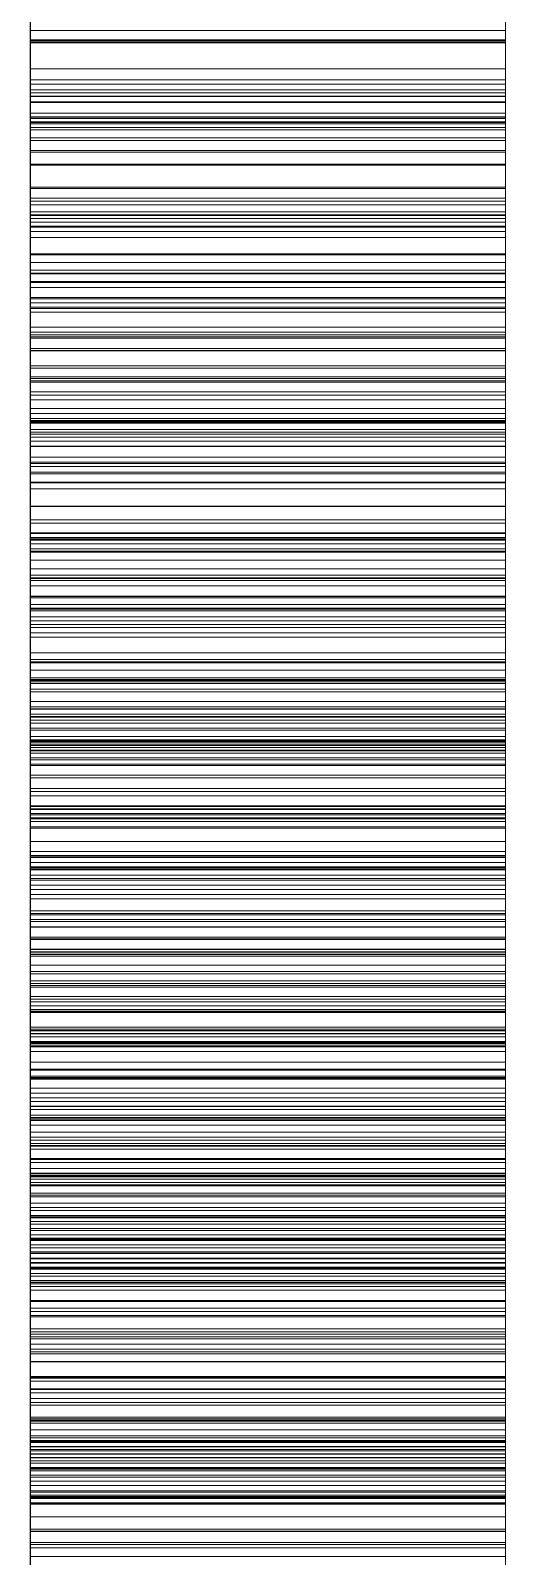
# Model space of a CAD drawing. Header units: millimetres. Extents: x 38 to 970, y 105 to 390.
# Drawn here: x 225 to 225.2, y 134.69 to 135.333 of the extents above; entities that cross this region are included whole.
import ezdxf

# ---------------------------------------------------------------- set-up
doc = ezdxf.new("R2010")
doc.units = ezdxf.units.MM
doc.linetypes.add('WP_HIDDEN', pattern=[2.3, 1.5, -0.8])
doc.layers.add('HIDDEN', color=7, linetype='WP_HIDDEN', lineweight=13)
doc.layers.add('VISIBLE', color=7, linetype='CONTINUOUS', lineweight=25)

msp = doc.modelspace()

# ---------------------------------------------------------------- linework, layer by layer
at = {"layer": 'HIDDEN', "ltscale": 1.428571}
for p, q in [((225, 135.31682), (225, 135.3843)), ((225.2, 135.3843), (225.2, 135.31682)), ((225, 135.37882), (225, 135.30794)), ((225.2, 135.30794), (225.2, 135.37882)), ((225, 135.37396), (225, 135.31032)), ((225, 135.30522), (225, 135.3727)), ((225.2, 135.31032), (225.2, 135.37396)), ((225.2, 135.3727), (225.2, 135.30522)), ((225, 135.36722), (225, 135.29634)), ((225, 135.36517), (225, 135.32766)), ((225.2, 135.29634), (225.2, 135.36722)), ((225.2, 135.32766), (225.2, 135.36517)), ((225, 135.36328), (225, 135.32858)), ((225, 135.32904), (225, 135.36284)), ((225, 135.36082), (225, 135.32794)), ((225, 135.32805), (225, 135.35869)), ((225.2, 135.32858), (225.2, 135.36328)), ((225.2, 135.36284), (225.2, 135.32904)), ((225.2, 135.32794), (225.2, 135.36082)), ((225.2, 135.35869), (225.2, 135.32805)), ((225, 135.30665), (225, 135.35029)), ((225, 135.29816), (225, 135.3475)), ((225, 135.30513), (225, 135.34706)), ((225, 135.34689), (225, 135.29588)), ((225.2, 135.35029), (225.2, 135.30665)), ((225.2, 135.3475), (225.2, 135.29816)), ((225.2, 135.34706), (225.2, 135.30513)), ((225.2, 135.29588), (225.2, 135.34689)), ((225, 135.34136), (225, 135.31215)), ((225, 135.33926), (225, 135.30264)), ((225.2, 135.31215), (225.2, 135.34136)), ((225.2, 135.30264), (225.2, 135.33926)), ((225, 135.28656), (225, 135.3359)), ((225, 135.2945), (225, 135.33289)), ((225, 135.33289), (225.2, 135.33289)), ((225.2, 135.3359), (225.2, 135.28656)), ((225.2, 135.33289), (225.2, 135.2945)), ((225, 135.32904), (225.2, 135.32904)), ((225, 135.29363), (225, 135.32904)), ((225, 135.32858), (225, 135.29205)), ((225, 135.32858), (225.2, 135.32858)), ((225, 135.29445), (225, 135.32805)), ((225, 135.32805), (225.2, 135.32805)), ((225, 135.32794), (225, 135.29418)), ((225, 135.32794), (225.2, 135.32794)), ((225, 135.32766), (225, 135.29103)), ((225, 135.32766), (225.2, 135.32766)), ((225.2, 135.32904), (225.2, 135.29363)), ((225.2, 135.29205), (225.2, 135.32858)), ((225.2, 135.32805), (225.2, 135.29445)), ((225.2, 135.29418), (225.2, 135.32794)), ((225.2, 135.29103), (225.2, 135.32766)), ((225, 135.25052), (225, 135.31682)), ((225, 135.31682), (225.2, 135.31682)), ((225.2, 135.31682), (225.2, 135.25052)), ((225, 135.31215), (225, 135.28243)), ((225, 135.31215), (225.2, 135.31215)), ((225, 135.31032), (225, 135.28161)), ((225, 135.31032), (225.2, 135.31032)), ((225, 135.30794), (225, 135.02659)), ((225, 135.30667), (225, 135.30794)), ((225, 135.30794), (225, 135.23887)), ((225, 135.30794), (225.2, 135.30794)), ((225, 135.30286), (225, 135.30667)), ((225, 135.30667), (225.2, 135.30667)), ((225, 135.30665), (225.2, 135.30665)), ((225, 135.26102), (225, 135.30665)), ((225.2, 135.28243), (225.2, 135.31215)), ((225.2, 135.28161), (225.2, 135.31032)), ((225.2, 135.30794), (225.2, 135.30667)), ((225.2, 135.02659), (225.2, 135.30794)), ((225.2, 135.23887), (225.2, 135.30794)), ((225.2, 135.30667), (225.2, 135.30286)), ((225.2, 135.30665), (225.2, 135.26102)), ((225, 135.23892), (225, 135.30522)), ((225, 135.30522), (225.2, 135.30522)), ((225, 135.30513), (225.2, 135.30513)), ((225, 135.26634), (225, 135.30513)), ((225, 135.29652), (225, 135.30286)), ((225, 135.30286), (225.2, 135.30286)), ((225, 135.30264), (225, 135.26689)), ((225, 135.30264), (225.2, 135.30264)), ((225.2, 135.30522), (225.2, 135.23892)), ((225.2, 135.30513), (225.2, 135.26634)), ((225.2, 135.30286), (225.2, 135.29652)), ((225.2, 135.26689), (225.2, 135.30264)), ((225, 135.29816), (225.2, 135.29816)), ((225, 135.25011), (225, 135.29816)), ((225, 135.28764), (225, 135.29652)), ((225, 135.29652), (225.2, 135.29652)), ((225, 135.29634), (225, 135.22727)), ((225, 135.29634), (225.2, 135.29634)), ((225, 135.29588), (225, 135.24822)), ((225, 135.29588), (225.2, 135.29588)), ((225, 135.25515), (225, 135.2945)), ((225, 135.2945), (225.2, 135.2945)), ((225, 135.25655), (225, 135.29445)), ((225, 135.29445), (225.2, 135.29445)), ((225, 135.29418), (225, 135.25955)), ((225, 135.29418), (225.2, 135.29418)), ((225, 135.29363), (225.2, 135.29363)), ((225, 135.25661), (225, 135.29363)), ((225.2, 135.29816), (225.2, 135.25011)), ((225.2, 135.29652), (225.2, 135.28764)), ((225.2, 135.22727), (225.2, 135.29634)), ((225.2, 135.24822), (225.2, 135.29588)), ((225.2, 135.2945), (225.2, 135.25515)), ((225.2, 135.29445), (225.2, 135.25655)), ((225.2, 135.25955), (225.2, 135.29418)), ((225.2, 135.29363), (225.2, 135.25661)), ((225, 135.29205), (225, 135.25368)), ((225, 135.29205), (225.2, 135.29205)), ((225, 135.29103), (225, 135.25529)), ((225, 135.29103), (225.2, 135.29103)), ((225, 135.27621), (225, 135.28764)), ((225, 135.28764), (225.2, 135.28764)), ((225.2, 135.25368), (225.2, 135.29205)), ((225.2, 135.25529), (225.2, 135.29103)), ((225.2, 135.28764), (225.2, 135.27621)), ((225, 135.28656), (225.2, 135.28656)), ((225, 135.23851), (225, 135.28656)), ((225, 135.28243), (225, 135.25221)), ((225, 135.28243), (225.2, 135.28243)), ((225, 135.28161), (225, 135.25498)), ((225, 135.28161), (225.2, 135.28161)), ((225.2, 135.28656), (225.2, 135.23851)), ((225.2, 135.25221), (225.2, 135.28243)), ((225.2, 135.25498), (225.2, 135.28161)), ((225, 135.27657), (225, 135.23517)), ((225, 135.21819), (225, 135.27657)), ((225, 135.27657), (225.2, 135.27657)), ((225, 135.26226), (225, 135.27621)), ((225, 135.27621), (225.2, 135.27621)), ((225.2, 135.23517), (225.2, 135.27657)), ((225.2, 135.27657), (225.2, 135.21819)), ((225.2, 135.27621), (225.2, 135.26226)), ((225, 135.26689), (225, 135.23202)), ((225, 135.26689), (225.2, 135.26689)), ((225, 135.26634), (225.2, 135.26634)), ((225, 135.23066), (225, 135.26634)), ((225, 135.24576), (225, 135.26226)), ((225, 135.26226), (225.2, 135.26226)), ((225, 135.26102), (225.2, 135.26102)), ((225, 135.21429), (225, 135.26102)), ((225.2, 135.23202), (225.2, 135.26689)), ((225.2, 135.26634), (225.2, 135.23066)), ((225.2, 135.26226), (225.2, 135.24576)), ((225.2, 135.26102), (225.2, 135.21429)), ((225, 135.25955), (225, 135.22473)), ((225, 135.25955), (225.2, 135.25955)), ((225, 135.25661), (225.2, 135.25661)), ((225, 135.21993), (225, 135.25661)), ((225, 135.21436), (225, 135.25655)), ((225, 135.25655), (225.2, 135.25655)), ((225, 135.25529), (225, 135.22041)), ((225, 135.25529), (225.2, 135.25529)), ((225, 135.21579), (225, 135.25515)), ((225, 135.25515), (225.2, 135.25515)), ((225, 135.25498), (225, 135.23041)), ((225, 135.25498), (225.2, 135.25498)), ((225.2, 135.22473), (225.2, 135.25955)), ((225.2, 135.25661), (225.2, 135.21993)), ((225.2, 135.25655), (225.2, 135.21436)), ((225.2, 135.22041), (225.2, 135.25529)), ((225.2, 135.25515), (225.2, 135.21579)), ((225.2, 135.23041), (225.2, 135.25498)), ((225, 135.25368), (225, 135.21635)), ((225, 135.25368), (225.2, 135.25368)), ((225, 135.25221), (225, 135.20588)), ((225, 135.25221), (225.2, 135.25221)), ((225, 135.18539), (225, 135.25052)), ((225, 135.25052), (225.2, 135.25052)), ((225, 135.25011), (225.2, 135.25011)), ((225, 135.20335), (225, 135.25011)), ((225, 135.24822), (225, 135.20392)), ((225, 135.24822), (225.2, 135.24822)), ((225.2, 135.21635), (225.2, 135.25368)), ((225.2, 135.20588), (225.2, 135.25221)), ((225.2, 135.25052), (225.2, 135.18539)), ((225.2, 135.25011), (225.2, 135.20335)), ((225.2, 135.20392), (225.2, 135.24822)), ((225, 135.22673), (225, 135.24576)), ((225, 135.24576), (225.2, 135.24576)), ((225.2, 135.24576), (225.2, 135.22673)), ((225, 135.17379), (225, 135.23892)), ((225, 135.23892), (225.2, 135.23892)), ((225, 135.23887), (225, 135.17162)), ((225, 135.23887), (225.2, 135.23887)), ((225, 135.23851), (225.2, 135.23851)), ((225, 135.19175), (225, 135.23851)), ((225.2, 135.23892), (225.2, 135.17379)), ((225.2, 135.17162), (225.2, 135.23887)), ((225.2, 135.23851), (225.2, 135.19175)), ((225, 135.23517), (225, 135.19906)), ((225, 135.23517), (225.2, 135.23517)), ((225, 135.23202), (225, 135.19802)), ((225, 135.23202), (225.2, 135.23202)), ((225, 135.23066), (225.2, 135.23066)), ((225, 135.19812), (225, 135.23066)), ((225, 135.23041), (225, 135.20793)), ((225, 135.23041), (225.2, 135.23041)), ((225.2, 135.19906), (225.2, 135.23517)), ((225.2, 135.19802), (225.2, 135.23202)), ((225.2, 135.23066), (225.2, 135.19812)), ((225.2, 135.20793), (225.2, 135.23041)), ((225, 135.22727), (225, 135.16002)), ((225, 135.22727), (225.2, 135.22727)), ((225, 135.20472), (225, 135.22673)), ((225, 135.22673), (225.2, 135.22673)), ((225, 135.22473), (225, 135.19078)), ((225, 135.22473), (225.2, 135.22473)), ((225.2, 135.16002), (225.2, 135.22727)), ((225.2, 135.22673), (225.2, 135.20472)), ((225.2, 135.19078), (225.2, 135.22473)), ((225, 135.22041), (225, 135.18642)), ((225, 135.22041), (225.2, 135.22041)), ((225, 135.21993), (225.2, 135.21993)), ((225, 135.18479), (225, 135.21993)), ((225, 135.16374), (225, 135.21819)), ((225, 135.21819), (225.2, 135.21819)), ((225, 135.21635), (225, 135.18075)), ((225, 135.21635), (225.2, 135.21635)), ((225.2, 135.18642), (225.2, 135.22041)), ((225.2, 135.21993), (225.2, 135.18479)), ((225.2, 135.21819), (225.2, 135.16374)), ((225.2, 135.18075), (225.2, 135.21635)), ((225, 135.1774), (225, 135.21579)), ((225, 135.21579), (225.2, 135.21579)), ((225, 135.16789), (225, 135.21436)), ((225, 135.21436), (225.2, 135.21436)), ((225, 135.21429), (225.2, 135.21429)), ((225, 135.16955), (225, 135.21429)), ((225.2, 135.21579), (225.2, 135.1774)), ((225.2, 135.21436), (225.2, 135.16789)), ((225.2, 135.21429), (225.2, 135.16955)), ((225, 135.20793), (225, 135.18712)), ((225, 135.20793), (225.2, 135.20793)), ((225, 135.20588), (225, 135.16161)), ((225, 135.20588), (225.2, 135.20588)), ((225, 135.17932), (225, 135.20472)), ((225, 135.20472), (225.2, 135.20472)), ((225, 135.20392), (225, 135.16299)), ((225, 135.20392), (225.2, 135.20392)), ((225, 135.20335), (225.2, 135.20335)), ((225, 135.15789), (225, 135.20335)), ((225.2, 135.18712), (225.2, 135.20793)), ((225.2, 135.16161), (225.2, 135.20588)), ((225.2, 135.20472), (225.2, 135.17932)), ((225.2, 135.16299), (225.2, 135.20392)), ((225.2, 135.20335), (225.2, 135.15789)), ((225, 135.19906), (225, 135.16824)), ((225, 135.19906), (225.2, 135.19906)), ((225, 135.19812), (225.2, 135.19812)), ((225, 135.16871), (225, 135.19812)), ((225, 135.19802), (225, 135.16491)), ((225, 135.19802), (225.2, 135.19802)), ((225.2, 135.16824), (225.2, 135.19906)), ((225.2, 135.19812), (225.2, 135.16871)), ((225.2, 135.16491), (225.2, 135.19802)), ((225, 135.19175), (225.2, 135.19175)), ((225, 135.14628), (225, 135.19175)), ((225, 135.19078), (225, 135.15768)), ((225, 135.19078), (225.2, 135.19078)), ((225.2, 135.19175), (225.2, 135.14628)), ((225.2, 135.15768), (225.2, 135.19078)), ((225, 135.18712), (225, 135.1676)), ((225, 135.18712), (225.2, 135.18712)), ((225, 135.18642), (225, 135.15331)), ((225, 135.18642), (225.2, 135.18642)), ((225, 135.12145), (225, 135.18539)), ((225, 135.18539), (225.2, 135.18539)), ((225, 135.18479), (225.2, 135.18479)), ((225, 135.15118), (225, 135.18479)), ((225.2, 135.1676), (225.2, 135.18712)), ((225.2, 135.15331), (225.2, 135.18642)), ((225.2, 135.18539), (225.2, 135.12145)), ((225.2, 135.18479), (225.2, 135.15118)), ((225, 135.18075), (225, 135.14687)), ((225, 135.18075), (225.2, 135.18075)), ((225, 135.15052), (225, 135.17932)), ((225, 135.17932), (225.2, 135.17932)), ((225.2, 135.14687), (225.2, 135.18075)), ((225.2, 135.17932), (225.2, 135.15052)), ((225, 135.13997), (225, 135.1774)), ((225, 135.1774), (225.2, 135.1774)), ((225, 135.10985), (225, 135.17379)), ((225, 135.17379), (225.2, 135.17379)), ((225, 135.17162), (225, 135.10618)), ((225, 135.17162), (225.2, 135.17162)), ((225.2, 135.1774), (225.2, 135.13997)), ((225.2, 135.17379), (225.2, 135.10985)), ((225.2, 135.10618), (225.2, 135.17162)), ((225, 135.16955), (225.2, 135.16955)), ((225, 135.12681), (225, 135.16955)), ((225, 135.16871), (225.2, 135.16871)), ((225, 135.14242), (225, 135.16871)), ((225, 135.16824), (225, 135.14272)), ((225, 135.16824), (225.2, 135.16824)), ((225, 134.94594), (225, 135.16789)), ((225, 135.16789), (225.2, 135.16789)), ((225, 135.1676), (225, 135.14937)), ((225, 135.1676), (225.2, 135.1676)), ((225, 135.16491), (225, 135.13267)), ((225, 135.16491), (225.2, 135.16491)), ((225.2, 135.16955), (225.2, 135.12681)), ((225.2, 135.16871), (225.2, 135.14242)), ((225.2, 135.14272), (225.2, 135.16824)), ((225.2, 135.16789), (225.2, 134.94594)), ((225.2, 135.14937), (225.2, 135.1676)), ((225.2, 135.13267), (225.2, 135.16491)), ((225, 135.11322), (225, 135.16374)), ((225, 135.16374), (225.2, 135.16374)), ((225, 135.16299), (225, 135.12541)), ((225, 135.16299), (225.2, 135.16299)), ((225, 135.16161), (225, 135.11941)), ((225, 135.16161), (225.2, 135.16161)), ((225, 135.16002), (225, 135.09457)), ((225, 135.16002), (225.2, 135.16002)), ((225.2, 135.16374), (225.2, 135.11322)), ((225.2, 135.12541), (225.2, 135.16299)), ((225.2, 135.11941), (225.2, 135.16161)), ((225.2, 135.09457), (225.2, 135.16002)), ((225, 135.15789), (225.2, 135.15789)), ((225, 135.11371), (225, 135.15789)), ((225, 135.15768), (225, 135.12545)), ((225, 135.15768), (225.2, 135.15768)), ((225, 135.15331), (225, 135.12107)), ((225, 135.15331), (225.2, 135.15331)), ((225.2, 135.15789), (225.2, 135.11371)), ((225.2, 135.12545), (225.2, 135.15768)), ((225.2, 135.12107), (225.2, 135.15331)), ((225, 135.15118), (225.2, 135.15118)), ((225, 135.11911), (225, 135.15118)), ((225, 135.11832), (225, 135.15052)), ((225, 135.15052), (225.2, 135.15052)), ((225, 135.14937), (225, 135.13242)), ((225, 135.14937), (225.2, 135.14937)), ((225, 135.14687), (225, 135.11471)), ((225, 135.14687), (225.2, 135.14687)), ((225, 135.14628), (225.2, 135.14628)), ((225, 135.10211), (225, 135.14628)), ((225.2, 135.15118), (225.2, 135.11911)), ((225.2, 135.15052), (225.2, 135.11832)), ((225.2, 135.13242), (225.2, 135.14937)), ((225.2, 135.11471), (225.2, 135.14687)), ((225.2, 135.14628), (225.2, 135.10211)), ((225, 135.14272), (225, 135.11857)), ((225, 135.14272), (225.2, 135.14272)), ((225, 135.14242), (225.2, 135.14242)), ((225, 135.11926), (225, 135.14242)), ((225, 135.10351), (225, 135.13997)), ((225, 135.13997), (225.2, 135.13997)), ((225.2, 135.11857), (225.2, 135.14272)), ((225.2, 135.14242), (225.2, 135.11926)), ((225.2, 135.13997), (225.2, 135.10351)), ((225, 135.13267), (225, 135.10131)), ((225, 135.13267), (225.2, 135.13267)), ((225.2, 135.10131), (225.2, 135.13267)), ((225, 135.13242), (225, 135.11676)), ((225, 135.13242), (225.2, 135.13242)), ((225, 135.12681), (225.2, 135.12681)), ((225, 135.08607), (225, 135.12681)), ((225.2, 135.11676), (225.2, 135.13242)), ((225.2, 135.12681), (225.2, 135.08607)), ((225, 135.12545), (225, 135.09407)), ((225, 135.12545), (225.2, 135.12545)), ((225, 135.12541), (225, 135.0912)), ((225, 135.12541), (225.2, 135.12541)), ((225, 135.05868), (225, 135.12145)), ((225, 135.12145), (225.2, 135.12145)), ((225, 135.12107), (225, 135.08971)), ((225, 135.12107), (225.2, 135.12107)), ((225.2, 135.09407), (225.2, 135.12545)), ((225.2, 135.0912), (225.2, 135.12541)), ((225.2, 135.12145), (225.2, 135.05868)), ((225.2, 135.08971), (225.2, 135.12107)), ((225, 135.11941), (225, 135.07927)), ((225, 135.11941), (225.2, 135.11941)), ((225, 135.11926), (225.2, 135.11926)), ((225, 135.09902), (225, 135.11926)), ((225, 135.11911), (225.2, 135.11911)), ((225, 135.08858), (225, 135.11911)), ((225, 135.11857), (225, 135.09474)), ((225, 135.11857), (225.2, 135.11857)), ((225, 135.08272), (225, 135.11832)), ((225, 135.11832), (225.2, 135.11832)), ((225, 135.11676), (225, 135.10239)), ((225, 135.11676), (225.2, 135.11676)), ((225, 135.11471), (225, 135.08427)), ((225, 135.11471), (225.2, 135.11471)), ((225, 135.11371), (225.2, 135.11371)), ((225, 135.07083), (225, 135.11371)), ((225, 135.06664), (225, 135.11322)), ((225, 135.11322), (225.2, 135.11322)), ((225.2, 135.07927), (225.2, 135.11941)), ((225.2, 135.11926), (225.2, 135.09902)), ((225.2, 135.11911), (225.2, 135.08858)), ((225.2, 135.09474), (225.2, 135.11857)), ((225.2, 135.11832), (225.2, 135.08272)), ((225.2, 135.10239), (225.2, 135.11676)), ((225.2, 135.08427), (225.2, 135.11471)), ((225.2, 135.11371), (225.2, 135.07083)), ((225.2, 135.11322), (225.2, 135.06664)), ((225, 135.04708), (225, 135.10985)), ((225, 135.10985), (225.2, 135.10985)), ((225.2, 135.10985), (225.2, 135.04708)), ((225, 135.10618), (225, 135.04255)), ((225, 135.10618), (225.2, 135.10618)), ((225, 135.06801), (225, 135.10351)), ((225, 135.10351), (225.2, 135.10351)), ((225, 135.10239), (225, 135.0893)), ((225, 135.10239), (225.2, 135.10239)), ((225, 135.10211), (225.2, 135.10211)), ((225, 135.05922), (225, 135.10211)), ((225, 135.10131), (225, 135.07083)), ((225, 135.10131), (225.2, 135.10131)), ((225.2, 135.04255), (225.2, 135.10618)), ((225.2, 135.10351), (225.2, 135.06801)), ((225.2, 135.0893), (225.2, 135.10239)), ((225.2, 135.10211), (225.2, 135.05922)), ((225.2, 135.07083), (225.2, 135.10131)), ((225, 135.09902), (225.2, 135.09902)), ((225, 135.08147), (225, 135.09902)), ((225, 135.09474), (225, 135.04805)), ((225, 135.09474), (225.2, 135.09474)), ((225, 135.09457), (225, 135.03094)), ((225, 135.09457), (225.2, 135.09457)), ((225, 135.09407), (225, 135.06356)), ((225, 135.09407), (225.2, 135.09407)), ((225.2, 135.09902), (225.2, 135.08147)), ((225.2, 135.04805), (225.2, 135.09474)), ((225.2, 135.03094), (225.2, 135.09457)), ((225.2, 135.06356), (225.2, 135.09407)), ((225, 135.0912), (225, 135.06034)), ((225, 135.0912), (225.2, 135.0912)), ((225, 135.08971), (225, 135.05923)), ((225, 135.08971), (225.2, 135.08971)), ((225, 135.0893), (225, 135.07751)), ((225, 135.0893), (225.2, 135.0893)), ((225, 135.08858), (225.2, 135.08858)), ((225, 135.05959), (225, 135.08858)), ((225.2, 135.06034), (225.2, 135.0912)), ((225.2, 135.05923), (225.2, 135.08971)), ((225.2, 135.07751), (225.2, 135.0893)), ((225.2, 135.08858), (225.2, 135.05959)), ((225, 135.08607), (225.2, 135.08607)), ((225, 135.04732), (225, 135.08607)), ((225, 135.08427), (225, 135.05555)), ((225, 135.08427), (225.2, 135.08427)), ((225, 135.04372), (225, 135.08272)), ((225, 135.08272), (225.2, 135.08272)), ((225, 135.08147), (225.2, 135.08147)), ((225, 135.06663), (225, 135.08147)), ((225.2, 135.08607), (225.2, 135.04732)), ((225.2, 135.05555), (225.2, 135.08427)), ((225.2, 135.08272), (225.2, 135.04372)), ((225.2, 135.08147), (225.2, 135.06663)), ((225, 135.07927), (225, 135.0412)), ((225, 135.07927), (225.2, 135.07927)), ((225, 135.07751), (225, 135.06705)), ((225, 135.07751), (225.2, 135.07751)), ((225.2, 135.0412), (225.2, 135.07927)), ((225.2, 135.06705), (225.2, 135.07751)), ((225, 135.07083), (225.2, 135.07083)), ((225, 135.02986), (225, 135.07083)), ((225, 135.07083), (225, 135.04123)), ((225, 135.07083), (225.2, 135.07083)), ((225.2, 135.07083), (225.2, 135.02986)), ((225.2, 135.04123), (225.2, 135.07083)), ((225, 135.03347), (225, 135.06801)), ((225, 135.06801), (225.2, 135.06801)), ((225, 135.06705), (225, 135.05799)), ((225, 135.06705), (225.2, 135.06705)), ((225, 135.02399), (225, 135.06664)), ((225, 135.06664), (225.2, 135.06664)), ((225, 135.06663), (225.2, 135.06663)), ((225, 135.05448), (225, 135.06663)), ((225, 135.06356), (225, 135.0339)), ((225, 135.06356), (225.2, 135.06356)), ((225.2, 135.06801), (225.2, 135.03347)), ((225.2, 135.05799), (225.2, 135.06705)), ((225.2, 135.06664), (225.2, 135.02399)), ((225.2, 135.06663), (225.2, 135.05448)), ((225.2, 135.0339), (225.2, 135.06356)), ((225, 135.06034), (225, 135.0319)), ((225, 135.06034), (225.2, 135.06034)), ((225, 135.05959), (225.2, 135.05959)), ((225, 135.03213), (225, 135.05959)), ((225, 135.05923), (225, 135.02963)), ((225, 135.05923), (225.2, 135.05923)), ((225, 135.05922), (225.2, 135.05922)), ((225, 135.01826), (225, 135.05922)), ((225, 134.99709), (225, 135.05868)), ((225, 135.05868), (225.2, 135.05868)), ((225, 135.05799), (225, 135.05032)), ((225, 135.05799), (225.2, 135.05799)), ((225, 135.05555), (225, 135.02855)), ((225, 135.05555), (225.2, 135.05555)), ((225.2, 135.0319), (225.2, 135.06034)), ((225.2, 135.05959), (225.2, 135.03213)), ((225.2, 135.02963), (225.2, 135.05923)), ((225.2, 135.05922), (225.2, 135.01826)), ((225.2, 135.05868), (225.2, 134.99709)), ((225.2, 135.05032), (225.2, 135.05799)), ((225.2, 135.02855), (225.2, 135.05555)), ((225, 135.05448), (225.2, 135.05448)), ((225, 135.04503), (225, 135.05448)), ((225, 135.05032), (225, 135.04404)), ((225, 135.05032), (225.2, 135.05032)), ((225.2, 135.05448), (225.2, 135.04503)), ((225.2, 135.04404), (225.2, 135.05032)), ((225, 135.04805), (225, 135.00264)), ((225, 135.04805), (225.2, 135.04805)), ((225, 135.04732), (225.2, 135.04732)), ((225, 135.01057), (225, 135.04732)), ((225, 134.98549), (225, 135.04708)), ((225, 135.04708), (225.2, 135.04708)), ((225, 135.04503), (225.2, 135.04503)), ((225, 135.03829), (225, 135.04503)), ((225, 135.04404), (225, 135.03916)), ((225, 135.04404), (225.2, 135.04404)), ((225, 135.00133), (225, 135.04372)), ((225, 135.04372), (225.2, 135.04372)), ((225, 135.04255), (225, 134.98073)), ((225, 135.04255), (225.2, 135.04255)), ((225.2, 135.00264), (225.2, 135.04805)), ((225.2, 135.04732), (225.2, 135.01057)), ((225.2, 135.04708), (225.2, 134.98549)), ((225.2, 135.04503), (225.2, 135.03829)), ((225.2, 135.03916), (225.2, 135.04404)), ((225.2, 135.04372), (225.2, 135.00133)), ((225.2, 134.98073), (225.2, 135.04255)), ((225, 135.04123), (225, 135.01251)), ((225, 135.04123), (225.2, 135.04123)), ((225, 135.0412), (225, 135.0052)), ((225, 135.0412), (225.2, 135.0412)), ((225, 135.03916), (225, 135.03568)), ((225, 135.03916), (225.2, 135.03916)), ((225, 135.03829), (225.2, 135.03829)), ((225, 135.03424), (225, 135.03829)), ((225.2, 135.01251), (225.2, 135.04123)), ((225.2, 135.0052), (225.2, 135.0412)), ((225.2, 135.03568), (225.2, 135.03916)), ((225.2, 135.03829), (225.2, 135.03424)), ((225, 135.03568), (225, 135.03358)), ((225, 135.03568), (225.2, 135.03568)), ((225, 135.03424), (225.2, 135.03424)), ((225, 135.03289), (225, 135.03424)), ((225, 135.0339), (225, 135.00511)), ((225, 135.0339), (225.2, 135.0339)), ((225, 135.03358), (225, 135.03289)), ((225, 135.03358), (225.2, 135.03358)), ((225, 134.9999), (225, 135.03347)), ((225, 135.03347), (225.2, 135.03347)), ((225, 135.03289), (225.2, 135.03289)), ((225, 135.03213), (225.2, 135.03213)), ((225, 135.00621), (225, 135.03213)), ((225, 135.0319), (225, 135.00493)), ((225, 135.0319), (225.2, 135.0319)), ((225, 135.03094), (225, 134.96913)), ((225, 135.03094), (225.2, 135.03094)), ((225, 135.02986), (225.2, 135.02986)), ((225, 134.99143), (225, 135.02986)), ((225.2, 135.03358), (225.2, 135.03568)), ((225.2, 135.03424), (225.2, 135.03289)), ((225.2, 135.00511), (225.2, 135.0339)), ((225.2, 135.03289), (225.2, 135.03358)), ((225.2, 135.03347), (225.2, 134.9999)), ((225.2, 135.03213), (225.2, 135.00621)), ((225.2, 135.00493), (225.2, 135.0319)), ((225.2, 134.96913), (225.2, 135.03094)), ((225.2, 135.02986), (225.2, 134.99143)), ((225, 135.02963), (225, 135.00091)), ((225, 135.02963), (225.2, 135.02963)), ((225, 135.02855), (225, 135.00327)), ((225, 135.02855), (225.2, 135.02855)), ((225, 135.02659), (225, 135.02579)), ((225, 135.02659), (225.2, 135.02659)), ((225, 135.02579), (225, 135.02338)), ((225, 135.02579), (225.2, 135.02579)), ((225, 134.98527), (225, 135.02399)), ((225, 135.02399), (225.2, 135.02399)), ((225, 135.02338), (225, 135.01935)), ((225, 135.02338), (225.2, 135.02338)), ((225.2, 135.00091), (225.2, 135.02963)), ((225.2, 135.00327), (225.2, 135.02855)), ((225.2, 135.02579), (225.2, 135.02659)), ((225.2, 135.02338), (225.2, 135.02579)), ((225.2, 135.02399), (225.2, 134.98527)), ((225.2, 135.01935), (225.2, 135.02338)), ((225, 135.01935), (225, 135.01372)), ((225, 135.01935), (225.2, 135.01935)), ((225, 135.01826), (225.2, 135.01826)), ((225, 134.97982), (225, 135.01826)), ((225.2, 135.01372), (225.2, 135.01935)), ((225.2, 135.01826), (225.2, 134.97982)), ((225, 135.01372), (225, 135.00648)), ((225, 135.01372), (225.2, 135.01372)), ((225, 135.01251), (225, 134.98466)), ((225, 135.01251), (225.2, 135.01251)), ((225, 135.01057), (225.2, 135.01057)), ((225, 134.97581), (225, 135.01057)), ((225.2, 135.00648), (225.2, 135.01372)), ((225.2, 134.98466), (225.2, 135.01251)), ((225.2, 135.01057), (225.2, 134.97581)), ((225, 135.00648), (225, 134.99763)), ((225, 135.00648), (225.2, 135.00648)), ((225, 135.00621), (225.2, 135.00621)), ((225, 134.98263), (225, 135.00621)), ((225, 135.0052), (225, 134.97126)), ((225, 135.0052), (225.2, 135.0052)), ((225, 135.00511), (225, 134.97717)), ((225, 135.00511), (225.2, 135.00511)), ((225, 135.00493), (225, 134.97942)), ((225, 135.00493), (225.2, 135.00493)), ((225.2, 134.99763), (225.2, 135.00648)), ((225.2, 135.00621), (225.2, 134.98263)), ((225.2, 134.97126), (225.2, 135.0052)), ((225.2, 134.97717), (225.2, 135.00511)), ((225.2, 134.97942), (225.2, 135.00493)), ((225, 135.00327), (225, 134.98038)), ((225, 135.00327), (225.2, 135.00327)), ((225, 135.00264), (225, 134.95852)), ((225, 135.00264), (225.2, 135.00264)), ((225, 134.95553), (225, 135.00133)), ((225, 135.00133), (225.2, 135.00133)), ((225, 135.00091), (225, 134.97306)), ((225, 135.00091), (225.2, 135.00091)), ((225, 134.96729), (225, 134.9999)), ((225, 134.9999), (225.2, 134.9999)), ((225, 134.99763), (225, 134.98718)), ((225, 134.99763), (225.2, 134.99763)), ((225.2, 134.98038), (225.2, 135.00327)), ((225.2, 134.95852), (225.2, 135.00264)), ((225.2, 135.00133), (225.2, 134.95553)), ((225.2, 134.97306), (225.2, 135.00091)), ((225.2, 134.9999), (225.2, 134.96729)), ((225.2, 134.98718), (225.2, 134.99763)), ((225, 134.93668), (225, 134.99709)), ((225, 134.99709), (225.2, 134.99709)), ((225, 134.99143), (225.2, 134.99143)), ((225, 134.95553), (225, 134.99143)), ((225.2, 134.99709), (225.2, 134.93668)), ((225.2, 134.99143), (225.2, 134.95553)), ((225, 134.98718), (225, 134.97511)), ((225, 134.98718), (225.2, 134.98718)), ((225, 134.92508), (225, 134.98549)), ((225, 134.98549), (225.2, 134.98549)), ((225, 134.95048), (225, 134.98527)), ((225, 134.98527), (225.2, 134.98527)), ((225.2, 134.97511), (225.2, 134.98718)), ((225.2, 134.98549), (225.2, 134.92508)), ((225.2, 134.98527), (225.2, 134.95048)), ((225, 134.98466), (225, 134.95769)), ((225, 134.98466), (225.2, 134.98466)), ((225, 134.98263), (225.2, 134.98263)), ((225, 134.9622), (225, 134.98263)), ((225, 134.98073), (225, 134.92073)), ((225, 134.98073), (225.2, 134.98073)), ((225, 134.98038), (225, 134.96054)), ((225, 134.98038), (225.2, 134.98038)), ((225, 134.97982), (225.2, 134.97982)), ((225, 134.94393), (225, 134.97982)), ((225, 134.97942), (225, 134.95538)), ((225, 134.97942), (225.2, 134.97942)), ((225.2, 134.95769), (225.2, 134.98466)), ((225.2, 134.98263), (225.2, 134.9622)), ((225.2, 134.92073), (225.2, 134.98073)), ((225.2, 134.96054), (225.2, 134.98038)), ((225.2, 134.97982), (225.2, 134.94393)), ((225.2, 134.95538), (225.2, 134.97942)), ((225, 134.97717), (225, 134.9501)), ((225, 134.97717), (225.2, 134.97717)), ((225, 134.97581), (225.2, 134.97581)), ((225, 134.94306), (225, 134.97581)), ((225, 134.97511), (225, 134.96108)), ((225, 134.97511), (225.2, 134.97511)), ((225, 134.97306), (225, 134.94609)), ((225, 134.97306), (225.2, 134.97306)), ((225.2, 134.9501), (225.2, 134.97717)), ((225.2, 134.97581), (225.2, 134.94306)), ((225.2, 134.96108), (225.2, 134.97511)), ((225.2, 134.94609), (225.2, 134.97306)), ((225, 134.97126), (225, 134.93939)), ((225, 134.97126), (225.2, 134.97126)), ((225, 134.96913), (225, 134.90913)), ((225, 134.96913), (225.2, 134.96913)), ((225, 134.93564), (225, 134.96729)), ((225, 134.96729), (225.2, 134.96729)), ((225.2, 134.93939), (225.2, 134.97126)), ((225.2, 134.90913), (225.2, 134.96913)), ((225.2, 134.96729), (225.2, 134.93564)), ((225, 134.9622), (225.2, 134.9622)), ((225, 134.9449), (225, 134.9622)), ((225, 134.96108), (225, 134.94475)), ((225, 134.96108), (225.2, 134.96108)), ((225, 134.96054), (225, 134.94376)), ((225, 134.96054), (225.2, 134.96054)), ((225.2, 134.9622), (225.2, 134.9449)), ((225.2, 134.94475), (225.2, 134.96108)), ((225.2, 134.94376), (225.2, 134.96054)), ((225, 134.95852), (225, 134.66679)), ((225, 134.95852), (225.2, 134.95852)), ((225, 134.95769), (225, 134.9316)), ((225, 134.95769), (225.2, 134.95769)), ((225, 134.90634), (225, 134.95553)), ((225, 134.95553), (225.2, 134.95553)), ((225, 134.92218), (225, 134.95553)), ((225, 134.95538), (225, 134.9328)), ((225, 134.95538), (225.2, 134.95538)), ((225.2, 134.66679), (225.2, 134.95852)), ((225.2, 134.9316), (225.2, 134.95769)), ((225.2, 134.95553), (225.2, 134.90634)), ((225.2, 134.95553), (225.2, 134.92218)), ((225.2, 134.9328), (225.2, 134.95538)), ((225, 134.95113), (225, 134.90305)), ((225, 134.91239), (225, 134.95113)), ((225, 134.95113), (225.2, 134.95113)), ((225, 134.91963), (225, 134.95048)), ((225, 134.95048), (225.2, 134.95048)), ((225, 134.9501), (225, 134.92389)), ((225, 134.9501), (225.2, 134.9501)), ((225.2, 134.95113), (225.2, 134.91239)), ((225.2, 134.90305), (225.2, 134.95113)), ((225.2, 134.95048), (225.2, 134.91963)), ((225.2, 134.92389), (225.2, 134.9501)), ((225, 134.94609), (225, 134.92)), ((225, 134.94609), (225.2, 134.94609)), ((225, 134.66679), (225, 134.94594)), ((225, 134.94594), (225.2, 134.94594)), ((225, 134.9449), (225.2, 134.9449)), ((225, 134.93076), (225, 134.9449)), ((225, 134.94475), (225, 134.9261)), ((225, 134.94475), (225.2, 134.94475)), ((225, 134.94393), (225.2, 134.94393)), ((225, 134.91058), (225, 134.94393)), ((225, 134.94376), (225, 134.93002)), ((225, 134.94376), (225.2, 134.94376)), ((225, 134.94306), (225.2, 134.94306)), ((225, 134.91328), (225, 134.94306)), ((225.2, 134.92), (225.2, 134.94609)), ((225.2, 134.94594), (225.2, 134.66679)), ((225.2, 134.9449), (225.2, 134.93076)), ((225.2, 134.9261), (225.2, 134.94475)), ((225.2, 134.94393), (225.2, 134.91058)), ((225.2, 134.93002), (225.2, 134.94376)), ((225.2, 134.94306), (225.2, 134.91328)), ((225, 134.93939), (225, 134.91047)), ((225, 134.93939), (225.2, 134.93939)), ((225, 134.90719), (225, 134.93668)), ((225, 134.93668), (225.2, 134.93668)), ((225, 134.90496), (225, 134.93564)), ((225, 134.93564), (225.2, 134.93564)), ((225.2, 134.91047), (225.2, 134.93939)), ((225.2, 134.93668), (225.2, 134.90719)), ((225.2, 134.93564), (225.2, 134.90496)), ((225, 134.9328), (225, 134.91169)), ((225, 134.9328), (225.2, 134.9328)), ((225, 134.9316), (225, 134.90675)), ((225, 134.9316), (225.2, 134.9316)), ((225, 134.93076), (225.2, 134.93076)), ((225, 134.91975), (225, 134.93076)), ((225, 134.93002), (225, 134.91934)), ((225, 134.93002), (225.2, 134.93002)), ((225.2, 134.91169), (225.2, 134.9328)), ((225.2, 134.90675), (225.2, 134.9316)), ((225.2, 134.93076), (225.2, 134.91975)), ((225.2, 134.91934), (225.2, 134.93002)), ((225, 134.9261), (225, 134.90514)), ((225, 134.9261), (225.2, 134.9261)), ((225, 134.89559), (225, 134.92508)), ((225, 134.92508), (225.2, 134.92508)), ((225, 134.92389), (225, 134.89854)), ((225, 134.92389), (225.2, 134.92389)), ((225, 134.92218), (225.2, 134.92218)), ((225, 134.89136), (225, 134.92218)), ((225, 134.92073), (225, 134.89162)), ((225, 134.92073), (225.2, 134.92073)), ((225.2, 134.90514), (225.2, 134.9261)), ((225.2, 134.92508), (225.2, 134.89559)), ((225.2, 134.89854), (225.2, 134.92389)), ((225.2, 134.92218), (225.2, 134.89136)), ((225.2, 134.89162), (225.2, 134.92073)), ((225, 134.92), (225, 134.89515)), ((225, 134.92), (225.2, 134.92)), ((225, 134.91975), (225.2, 134.91975)), ((225, 134.91189), (225, 134.91975)), ((225, 134.89255), (225, 134.91963)), ((225, 134.91963), (225.2, 134.91963)), ((225, 134.91934), (225, 134.91171)), ((225, 134.91934), (225.2, 134.91934)), ((225.2, 134.89515), (225.2, 134.92)), ((225.2, 134.91975), (225.2, 134.91189)), ((225.2, 134.91963), (225.2, 134.89255)), ((225.2, 134.91171), (225.2, 134.91934)), ((225, 134.91328), (225.2, 134.91328)), ((225, 134.88748), (225, 134.91328)), ((225, 134.87619), (225, 134.91239)), ((225, 134.91239), (225.2, 134.91239)), ((225, 134.91189), (225.2, 134.91189)), ((225, 134.90718), (225, 134.91189)), ((225, 134.91171), (225, 134.90713)), ((225, 134.91171), (225.2, 134.91171)), ((225, 134.91169), (225, 134.89204)), ((225, 134.91169), (225.2, 134.91169)), ((225, 134.91058), (225.2, 134.91058)), ((225, 134.87976), (225, 134.91058)), ((225, 134.91047), (225, 134.88541)), ((225, 134.91047), (225.2, 134.91047)), ((225, 134.90913), (225, 134.88002)), ((225, 134.90913), (225.2, 134.90913)), ((225.2, 134.91328), (225.2, 134.88748)), ((225.2, 134.91239), (225.2, 134.87619)), ((225.2, 134.91189), (225.2, 134.90718)), ((225.2, 134.90713), (225.2, 134.91171)), ((225.2, 134.89204), (225.2, 134.91169)), ((225.2, 134.91058), (225.2, 134.87976)), ((225.2, 134.88541), (225.2, 134.91047)), ((225.2, 134.88002), (225.2, 134.90913)), ((225, 134.87856), (225, 134.90719)), ((225, 134.90719), (225.2, 134.90719)), ((225, 134.90718), (225.2, 134.90718)), ((225, 134.90561), (225, 134.90718)), ((225, 134.90713), (225, 134.90561)), ((225, 134.90713), (225.2, 134.90713)), ((225, 134.90675), (225, 134.88351)), ((225, 134.90675), (225.2, 134.90675)), ((225, 134.85374), (225, 134.90634)), ((225, 134.90634), (225.2, 134.90634)), ((225, 134.90561), (225.2, 134.90561)), ((225, 134.90514), (225, 134.88187)), ((225, 134.90514), (225.2, 134.90514)), ((225, 134.87525), (225, 134.90496)), ((225, 134.90496), (225.2, 134.90496)), ((225, 134.90305), (225, 134.85792)), ((225, 134.90305), (225.2, 134.90305)), ((225.2, 134.90719), (225.2, 134.87856)), ((225.2, 134.90718), (225.2, 134.90561)), ((225.2, 134.90561), (225.2, 134.90713)), ((225.2, 134.88351), (225.2, 134.90675)), ((225.2, 134.90634), (225.2, 134.85374)), ((225.2, 134.88187), (225.2, 134.90514)), ((225.2, 134.90496), (225.2, 134.87525)), ((225.2, 134.85792), (225.2, 134.90305)), ((225, 134.89854), (225, 134.87405)), ((225, 134.89854), (225.2, 134.89854)), ((225, 134.86696), (225, 134.89559)), ((225, 134.89559), (225.2, 134.89559)), ((225, 134.89515), (225, 134.87191)), ((225, 134.89515), (225.2, 134.89515)), ((225.2, 134.87405), (225.2, 134.89854)), ((225.2, 134.89559), (225.2, 134.86696)), ((225.2, 134.87191), (225.2, 134.89515)), ((225, 134.86907), (225, 134.89255)), ((225, 134.89255), (225.2, 134.89255)), ((225, 134.89204), (225, 134.87387)), ((225, 134.89204), (225.2, 134.89204)), ((225, 134.89162), (225, 134.86339)), ((225, 134.89162), (225.2, 134.89162)), ((225, 134.89136), (225.2, 134.89136)), ((225, 134.86308), (225, 134.89136)), ((225.2, 134.89255), (225.2, 134.86907)), ((225.2, 134.87387), (225.2, 134.89204)), ((225.2, 134.86339), (225.2, 134.89162)), ((225.2, 134.89136), (225.2, 134.86308)), ((225, 134.88748), (225.2, 134.88748)), ((225, 134.86564), (225, 134.88748)), ((225, 134.88541), (225, 134.86421)), ((225, 134.88541), (225.2, 134.88541)), ((225, 134.88351), (225, 134.86187)), ((225, 134.88351), (225.2, 134.88351)), ((225.2, 134.88748), (225.2, 134.86564)), ((225.2, 134.86421), (225.2, 134.88541)), ((225.2, 134.86187), (225.2, 134.88351)), ((225, 134.88187), (225, 134.85628)), ((225, 134.88187), (225.2, 134.88187)), ((225, 134.88002), (225, 134.85178)), ((225, 134.88002), (225.2, 134.88002)), ((225, 134.87976), (225.2, 134.87976)), ((225, 134.85148), (225, 134.87976)), ((225, 134.85077), (225, 134.87856)), ((225, 134.87856), (225.2, 134.87856)), ((225, 134.84253), (225, 134.87619)), ((225, 134.87619), (225.2, 134.87619)), ((225.2, 134.85628), (225.2, 134.88187)), ((225.2, 134.85178), (225.2, 134.88002)), ((225.2, 134.87976), (225.2, 134.85148)), ((225.2, 134.87856), (225.2, 134.85077)), ((225.2, 134.87619), (225.2, 134.84253)), ((225, 134.84649), (225, 134.87525)), ((225, 134.87525), (225.2, 134.87525)), ((225, 134.60154), (225, 134.8747)), ((225, 134.8747), (225, 134.58244)), ((225, 134.8747), (225.2, 134.8747)), ((225, 134.87405), (225, 134.85042)), ((225, 134.87405), (225.2, 134.87405)), ((225, 134.87387), (225, 134.85751)), ((225, 134.87387), (225.2, 134.87387)), ((225, 134.87191), (225, 134.85026)), ((225, 134.87191), (225.2, 134.87191)), ((225, 134.84921), (225, 134.86907)), ((225, 134.86907), (225.2, 134.86907)), ((225.2, 134.87525), (225.2, 134.84649)), ((225.2, 134.8747), (225.2, 134.60154)), ((225.2, 134.58244), (225.2, 134.8747)), ((225.2, 134.85042), (225.2, 134.87405)), ((225.2, 134.85751), (225.2, 134.87387)), ((225.2, 134.85026), (225.2, 134.87191)), ((225.2, 134.86907), (225.2, 134.84921)), ((225, 134.83917), (225, 134.86696)), ((225, 134.86696), (225.2, 134.86696)), ((225, 134.86564), (225.2, 134.86564)), ((225, 134.84778), (225, 134.86564)), ((225, 134.86421), (225, 134.84686)), ((225, 134.86421), (225.2, 134.86421)), ((225, 134.86339), (225, 134.83603)), ((225, 134.86339), (225.2, 134.86339)), ((225, 134.86308), (225.2, 134.86308)), ((225, 134.83734), (225, 134.86308)), ((225.2, 134.86696), (225.2, 134.83917)), ((225.2, 134.86564), (225.2, 134.84778)), ((225.2, 134.84686), (225.2, 134.86421)), ((225.2, 134.83603), (225.2, 134.86339)), ((225.2, 134.86308), (225.2, 134.83734)), ((225, 134.86187), (225, 134.84183)), ((225, 134.86187), (225.2, 134.86187)), ((225, 134.85792), (225, 134.81575)), ((225, 134.85792), (225.2, 134.85792)), ((225, 134.85751), (225, 134.84333)), ((225, 134.85751), (225.2, 134.85751)), ((225, 134.85628), (225, 134.82839)), ((225, 134.85628), (225.2, 134.85628)), ((225.2, 134.84183), (225.2, 134.86187)), ((225.2, 134.81575), (225.2, 134.85792)), ((225.2, 134.84333), (225.2, 134.85751)), ((225.2, 134.82839), (225.2, 134.85628)), ((225, 134.79775), (225, 134.85374)), ((225, 134.85374), (225.2, 134.85374)), ((225, 134.85178), (225, 134.82443)), ((225, 134.85178), (225.2, 134.85178)), ((225, 134.85148), (225.2, 134.85148)), ((225, 134.82574), (225, 134.85148)), ((225, 134.82383), (225, 134.85077)), ((225, 134.85077), (225.2, 134.85077)), ((225, 134.85042), (225, 134.82765)), ((225, 134.85042), (225.2, 134.85042)), ((225, 134.85026), (225, 134.83022)), ((225, 134.85026), (225.2, 134.85026)), ((225.2, 134.85374), (225.2, 134.79775)), ((225.2, 134.82443), (225.2, 134.85178)), ((225.2, 134.85148), (225.2, 134.82574)), ((225.2, 134.85077), (225.2, 134.82383)), ((225.2, 134.82765), (225.2, 134.85042)), ((225.2, 134.83022), (225.2, 134.85026)), ((225, 134.83297), (225, 134.84921)), ((225, 134.84921), (225.2, 134.84921)), ((225, 134.84778), (225.2, 134.84778)), ((225, 134.83388), (225, 134.84778)), ((225, 134.84686), (225, 134.83337)), ((225, 134.84686), (225.2, 134.84686)), ((225, 134.8187), (225, 134.84649)), ((225, 134.84649), (225.2, 134.84649)), ((225.2, 134.84921), (225.2, 134.83297)), ((225.2, 134.84778), (225.2, 134.83388)), ((225.2, 134.83337), (225.2, 134.84686)), ((225.2, 134.84649), (225.2, 134.8187)), ((225, 134.84333), (225, 134.83134)), ((225, 134.84333), (225.2, 134.84333)), ((225, 134.81143), (225, 134.84253)), ((225, 134.84253), (225.2, 134.84253)), ((225, 134.84183), (225, 134.82339)), ((225, 134.84183), (225.2, 134.84183)), ((225, 134.81223), (225, 134.83917)), ((225, 134.83917), (225.2, 134.83917)), ((225, 134.83734), (225.2, 134.83734)), ((225, 134.81414), (225, 134.83734)), ((225.2, 134.83134), (225.2, 134.84333)), ((225.2, 134.84253), (225.2, 134.81143)), ((225.2, 134.82339), (225.2, 134.84183)), ((225.2, 134.83917), (225.2, 134.81223)), ((225.2, 134.83734), (225.2, 134.81414)), ((225, 134.83603), (225, 134.80956)), ((225, 134.83603), (225.2, 134.83603)), ((225, 134.83388), (225.2, 134.83388)), ((225, 134.82396), (225, 134.83388)), ((225, 134.83337), (225, 134.82373)), ((225, 134.83337), (225.2, 134.83337)), ((225, 134.82033), (225, 134.83297)), ((225, 134.83297), (225.2, 134.83297)), ((225, 134.83134), (225, 134.82153)), ((225, 134.83134), (225.2, 134.83134)), ((225.2, 134.80956), (225.2, 134.83603)), ((225.2, 134.83388), (225.2, 134.82396)), ((225.2, 134.82373), (225.2, 134.83337)), ((225.2, 134.83297), (225.2, 134.82033)), ((225.2, 134.82153), (225.2, 134.83134)), ((225, 134.83022), (225, 134.81179)), ((225, 134.83022), (225.2, 134.83022)), ((225, 134.82839), (225, 134.79818)), ((225, 134.82839), (225.2, 134.82839)), ((225, 134.82765), (225, 134.80574)), ((225, 134.82765), (225.2, 134.82765)), ((225, 134.82574), (225.2, 134.82574)), ((225, 134.80253), (225, 134.82574)), ((225, 134.82443), (225, 134.79796)), ((225, 134.82443), (225.2, 134.82443)), ((225.2, 134.81179), (225.2, 134.83022)), ((225.2, 134.79818), (225.2, 134.82839)), ((225.2, 134.80574), (225.2, 134.82765)), ((225.2, 134.82574), (225.2, 134.80253)), ((225.2, 134.79796), (225.2, 134.82443)), ((225, 134.82396), (225.2, 134.82396)), ((225, 134.818), (225, 134.82396)), ((225, 134.79775), (225, 134.82383)), ((225, 134.82383), (225.2, 134.82383)), ((225, 134.82373), (225, 134.81795)), ((225, 134.82373), (225.2, 134.82373)), ((225, 134.82339), (225, 134.80656)), ((225, 134.82339), (225.2, 134.82339)), ((225, 134.82153), (225, 134.81389)), ((225, 134.82153), (225.2, 134.82153)), ((225, 134.8113), (225, 134.82033)), ((225, 134.82033), (225.2, 134.82033)), ((225, 134.79188), (225, 134.8187)), ((225, 134.8187), (225.2, 134.8187)), ((225, 134.818), (225.2, 134.818)), ((225, 134.81602), (225, 134.818)), ((225, 134.81795), (225, 134.81602)), ((225, 134.81795), (225.2, 134.81795)), ((225.2, 134.82396), (225.2, 134.818)), ((225.2, 134.82383), (225.2, 134.79775)), ((225.2, 134.81795), (225.2, 134.82373)), ((225.2, 134.80656), (225.2, 134.82339)), ((225.2, 134.81389), (225.2, 134.82153)), ((225.2, 134.82033), (225.2, 134.8113)), ((225.2, 134.8187), (225.2, 134.79188)), ((225.2, 134.818), (225.2, 134.81602)), ((225.2, 134.81602), (225.2, 134.81795)), ((225, 134.81602), (225.2, 134.81602)), ((225, 134.81575), (225, 134.77655)), ((225, 134.81575), (225.2, 134.81575)), ((225, 134.81414), (225.2, 134.81414)), ((225, 134.79357), (225, 134.81414)), ((225, 134.81389), (225, 134.80844)), ((225, 134.81389), (225.2, 134.81389)), ((225, 134.78614), (225, 134.81223)), ((225, 134.81223), (225.2, 134.81223)), ((225, 134.81179), (225, 134.79495)), ((225, 134.81179), (225.2, 134.81179)), ((225, 134.78287), (225, 134.81143)), ((225, 134.81143), (225.2, 134.81143)), ((225, 134.80588), (225, 134.8113)), ((225, 134.8113), (225.2, 134.8113)), ((225.2, 134.77655), (225.2, 134.81575)), ((225.2, 134.81414), (225.2, 134.79357)), ((225.2, 134.80844), (225.2, 134.81389)), ((225.2, 134.81223), (225.2, 134.78614)), ((225.2, 134.79495), (225.2, 134.81179)), ((225.2, 134.81143), (225.2, 134.78287)), ((225.2, 134.8113), (225.2, 134.80588)), ((225, 134.80956), (225, 134.78396)), ((225, 134.80956), (225.2, 134.80956)), ((225, 134.80844), (225, 134.80517)), ((225, 134.80844), (225.2, 134.80844)), ((225, 134.80656), (225, 134.79133)), ((225, 134.80656), (225.2, 134.80656)), ((225, 134.80408), (225, 134.80588)), ((225, 134.80588), (225.2, 134.80588)), ((225, 134.80574), (225, 134.78493)), ((225, 134.80574), (225.2, 134.80574)), ((225, 134.80517), (225, 134.80408)), ((225, 134.80517), (225.2, 134.80517)), ((225.2, 134.78396), (225.2, 134.80956)), ((225.2, 134.80517), (225.2, 134.80844)), ((225.2, 134.79133), (225.2, 134.80656)), ((225.2, 134.80588), (225.2, 134.80408)), ((225.2, 134.78493), (225.2, 134.80574)), ((225.2, 134.80408), (225.2, 134.80517)), ((225, 134.80408), (225.2, 134.80408)), ((225, 134.80253), (225.2, 134.80253)), ((225, 134.78197), (225, 134.80253)), ((225.2, 134.80253), (225.2, 134.78197)), ((225, 134.79818), (225, 134.76595)), ((225, 134.79818), (225.2, 134.79818)), ((225, 134.79796), (225, 134.77236)), ((225, 134.79796), (225.2, 134.79796)), ((225, 134.73836), (225, 134.79775)), ((225, 134.77251), (225, 134.79775)), ((225, 134.79775), (225.2, 134.79775)), ((225, 134.79775), (225.2, 134.79775)), ((225, 134.79495), (225, 134.77972)), ((225, 134.79495), (225.2, 134.79495)), ((225, 134.79357), (225.2, 134.79357)), ((225, 134.77575), (225, 134.79357)), ((225.2, 134.76595), (225.2, 134.79818)), ((225.2, 134.77236), (225.2, 134.79796)), ((225.2, 134.79775), (225.2, 134.73836)), ((225.2, 134.79775), (225.2, 134.77251)), ((225.2, 134.77972), (225.2, 134.79495)), ((225.2, 134.79357), (225.2, 134.77575)), ((225, 134.76602), (225, 134.79188)), ((225, 134.79188), (225.2, 134.79188)), ((225, 134.79133), (225, 134.7777)), ((225, 134.79133), (225.2, 134.79133)), ((225, 134.76091), (225, 134.78614)), ((225, 134.78614), (225.2, 134.78614)), ((225.2, 134.79188), (225.2, 134.76602)), ((225.2, 134.7777), (225.2, 134.79133)), ((225.2, 134.78614), (225.2, 134.76091)), ((225, 134.78493), (225, 134.76546)), ((225, 134.78493), (225.2, 134.78493)), ((225, 134.78396), (225, 134.75924)), ((225, 134.78396), (225.2, 134.78396)), ((225, 134.75686), (225, 134.78287)), ((225, 134.78287), (225.2, 134.78287)), ((225, 134.78197), (225.2, 134.78197)), ((225, 134.76415), (225, 134.78197)), ((225, 134.77972), (225, 134.7661)), ((225, 134.77972), (225.2, 134.77972)), ((225.2, 134.76546), (225.2, 134.78493)), ((225.2, 134.75924), (225.2, 134.78396)), ((225.2, 134.78287), (225.2, 134.75686)), ((225.2, 134.78197), (225.2, 134.76415)), ((225.2, 134.7661), (225.2, 134.77972)), ((225, 134.7777), (225, 134.76567)), ((225, 134.7777), (225.2, 134.7777)), ((225, 134.77655), (225, 134.7403)), ((225, 134.77655), (225.2, 134.77655)), ((225, 134.77575), (225.2, 134.77575)), ((225, 134.76067), (225, 134.77575)), ((225.2, 134.76567), (225.2, 134.7777)), ((225.2, 134.7403), (225.2, 134.77655)), ((225.2, 134.77575), (225.2, 134.76067)), ((225, 134.74812), (225, 134.77251)), ((225, 134.77251), (225.2, 134.77251)), ((225, 134.77236), (225, 134.74764)), ((225, 134.77236), (225.2, 134.77236)), ((225.2, 134.77251), (225.2, 134.74812)), ((225.2, 134.74764), (225.2, 134.77236)), ((225, 134.7661), (225, 134.75407)), ((225, 134.7661), (225.2, 134.7661)), ((225, 134.74112), (225, 134.76602)), ((225, 134.76602), (225.2, 134.76602)), ((225, 134.76595), (225, 134.73197)), ((225, 134.76595), (225.2, 134.76595)), ((225, 134.76567), (225, 134.75525)), ((225, 134.76567), (225.2, 134.76567)), ((225, 134.76546), (225, 134.74734)), ((225, 134.76546), (225.2, 134.76546)), ((225, 134.76415), (225.2, 134.76415)), ((225, 134.74907), (225, 134.76415)), ((225, 134.73652), (225, 134.76091)), ((225, 134.76091), (225.2, 134.76091)), ((225, 134.76067), (225.2, 134.76067)), ((225, 134.74833), (225, 134.76067)), ((225.2, 134.75407), (225.2, 134.7661)), ((225.2, 134.76602), (225.2, 134.74112)), ((225.2, 134.73197), (225.2, 134.76595)), ((225.2, 134.75525), (225.2, 134.76567)), ((225.2, 134.74734), (225.2, 134.76546)), ((225.2, 134.76415), (225.2, 134.74907)), ((225.2, 134.76091), (225.2, 134.73652)), ((225.2, 134.76067), (225.2, 134.74833)), ((225, 134.75924), (225, 134.7354)), ((225, 134.75924), (225.2, 134.75924)), ((225, 134.7334), (225, 134.75686)), ((225, 134.75686), (225.2, 134.75686)), ((225, 134.75525), (225, 134.74644)), ((225, 134.75525), (225.2, 134.75525)), ((225, 134.75407), (225, 134.74365)), ((225, 134.75407), (225.2, 134.75407)), ((225.2, 134.7354), (225.2, 134.75924)), ((225.2, 134.75686), (225.2, 134.7334)), ((225.2, 134.74644), (225.2, 134.75525)), ((225.2, 134.74365), (225.2, 134.75407)), ((225, 134.74907), (225.2, 134.74907)), ((225, 134.73673), (225, 134.74907)), ((225, 134.74833), (225.2, 134.74833)), ((225, 134.73873), (225, 134.74833)), ((225, 134.72458), (225, 134.74812)), ((225, 134.74812), (225.2, 134.74812)), ((225, 134.74764), (225, 134.7238)), ((225, 134.74764), (225.2, 134.74764)), ((225, 134.74734), (225, 134.73056)), ((225, 134.74734), (225.2, 134.74734)), ((225.2, 134.74907), (225.2, 134.73673)), ((225.2, 134.74833), (225.2, 134.73873)), ((225.2, 134.74812), (225.2, 134.72458)), ((225.2, 134.7238), (225.2, 134.74764)), ((225.2, 134.73056), (225.2, 134.74734)), ((225, 134.74644), (225, 134.73922)), ((225, 134.74644), (225.2, 134.74644)), ((225, 134.74365), (225, 134.73483)), ((225, 134.74365), (225.2, 134.74365)), ((225, 134.71746), (225, 134.74112)), ((225, 134.74112), (225.2, 134.74112)), ((225.2, 134.73922), (225.2, 134.74644)), ((225.2, 134.73483), (225.2, 134.74365)), ((225.2, 134.74112), (225.2, 134.71746)), ((225, 134.7403), (225, 134.70702)), ((225, 134.7403), (225.2, 134.7403)), ((225, 134.73922), (225, 134.73361)), ((225, 134.73922), (225.2, 134.73922)), ((225, 134.73873), (225.2, 134.73873)), ((225, 134.73188), (225, 134.73873)), ((225, 134.67557), (225, 134.73836)), ((225, 134.73836), (225.2, 134.73836)), ((225, 134.73673), (225.2, 134.73673)), ((225, 134.72713), (225, 134.73673)), ((225, 134.71298), (225, 134.73652)), ((225, 134.73652), (225.2, 134.73652)), ((225, 134.7354), (225, 134.71244)), ((225, 134.7354), (225.2, 134.7354)), ((225, 134.73483), (225, 134.72762)), ((225, 134.73483), (225.2, 134.73483)), ((225.2, 134.70702), (225.2, 134.7403)), ((225.2, 134.73361), (225.2, 134.73922)), ((225.2, 134.73873), (225.2, 134.73188)), ((225.2, 134.73836), (225.2, 134.67557)), ((225.2, 134.73673), (225.2, 134.72713)), ((225.2, 134.73652), (225.2, 134.71298)), ((225.2, 134.71244), (225.2, 134.7354)), ((225.2, 134.72762), (225.2, 134.73483)), ((225, 134.73361), (225, 134.7296)), ((225, 134.73361), (225.2, 134.73361)), ((225, 134.71248), (225, 134.7334)), ((225, 134.7334), (225.2, 134.7334)), ((225, 134.73197), (225, 134.69625)), ((225, 134.73197), (225.2, 134.73197)), ((225, 134.73188), (225.2, 134.73188)), ((225, 134.72777), (225, 134.73188)), ((225, 134.73056), (225, 134.71512)), ((225, 134.73056), (225.2, 134.73056)), ((225, 134.7296), (225, 134.7272)), ((225, 134.7296), (225.2, 134.7296)), ((225, 134.72777), (225.2, 134.72777)), ((225, 134.7264), (225, 134.72777)), ((225.2, 134.7296), (225.2, 134.73361)), ((225.2, 134.7334), (225.2, 134.71248)), ((225.2, 134.69625), (225.2, 134.73197)), ((225.2, 134.73188), (225.2, 134.72777)), ((225.2, 134.71512), (225.2, 134.73056)), ((225.2, 134.7272), (225.2, 134.7296)), ((225.2, 134.72777), (225.2, 134.7264)), ((225, 134.72762), (225, 134.72201)), ((225, 134.72762), (225.2, 134.72762)), ((225, 134.7272), (225, 134.7264)), ((225, 134.7272), (225.2, 134.7272)), ((225, 134.72713), (225.2, 134.72713)), ((225, 134.72028), (225, 134.72713)), ((225, 134.7264), (225.2, 134.7264)), ((225, 134.7019), (225, 134.72458)), ((225, 134.72458), (225.2, 134.72458)), ((225, 134.7238), (225, 134.70084)), ((225, 134.7238), (225.2, 134.7238)), ((225, 134.72201), (225, 134.718)), ((225, 134.72201), (225.2, 134.72201)), ((225.2, 134.72201), (225.2, 134.72762)), ((225.2, 134.7264), (225.2, 134.7272)), ((225.2, 134.72713), (225.2, 134.72028)), ((225.2, 134.72458), (225.2, 134.7019)), ((225.2, 134.70084), (225.2, 134.7238)), ((225.2, 134.718), (225.2, 134.72201)), ((225, 134.72028), (225.2, 134.72028)), ((225, 134.71617), (225, 134.72028)), ((225, 134.718), (225, 134.7156)), ((225, 134.718), (225.2, 134.718)), ((225, 134.69534), (225, 134.71746)), ((225, 134.71746), (225.2, 134.71746)), ((225, 134.71617), (225.2, 134.71617)), ((225, 134.71479), (225, 134.71617)), ((225, 134.7156), (225, 134.71479)), ((225, 134.7156), (225.2, 134.7156)), ((225, 134.71512), (225, 134.70103)), ((225, 134.71512), (225.2, 134.71512)), ((225.2, 134.72028), (225.2, 134.71617)), ((225.2, 134.7156), (225.2, 134.718)), ((225.2, 134.71746), (225.2, 134.69534)), ((225.2, 134.71617), (225.2, 134.71479)), ((225.2, 134.71479), (225.2, 134.7156)), ((225.2, 134.70103), (225.2, 134.71512)), ((225, 134.71479), (225.2, 134.71479)), ((225, 134.69029), (225, 134.71298)), ((225, 134.71298), (225.2, 134.71298)), ((225, 134.69406), (225, 134.71248)), ((225, 134.71248), (225.2, 134.71248)), ((225, 134.71244), (225, 134.69035)), ((225, 134.71244), (225.2, 134.71244)), ((225.2, 134.71298), (225.2, 134.69029)), ((225.2, 134.71248), (225.2, 134.69406)), ((225.2, 134.69035), (225.2, 134.71244)), ((225, 134.70702), (225, 134.67669)), ((225, 134.70702), (225.2, 134.70702)), ((225.2, 134.67669), (225.2, 134.70702)), ((225, 134.68006), (225, 134.7019)), ((225, 134.7019), (225.2, 134.7019)), ((225, 134.70103), (225, 134.68827)), ((225, 134.70103), (225.2, 134.70103)), ((225, 134.70084), (225, 134.67875)), ((225, 134.70084), (225.2, 134.70084)), ((225, 134.69625), (225, 134.65878)), ((225, 134.69625), (225.2, 134.69625)), ((225.2, 134.7019), (225.2, 134.68006)), ((225.2, 134.68827), (225.2, 134.70103)), ((225.2, 134.67875), (225.2, 134.70084)), ((225.2, 134.65878), (225.2, 134.69625)), ((225, 134.67474), (225, 134.69534)), ((225, 134.69534), (225.2, 134.69534)), ((225, 134.6781), (225, 134.69406)), ((225, 134.69406), (225.2, 134.69406)), ((225, 134.69035), (225.2, 134.69035)), ((225.2, 134.69534), (225.2, 134.67474)), ((225.2, 134.69406), (225.2, 134.6781))]:
    msp.add_line(p, q, dxfattribs=at)
at = {"layer": 'VISIBLE'}
msp.add_line((225, 106.42857), (225, 156.42857), dxfattribs=at)

doc.saveas('drawing.dxf')
